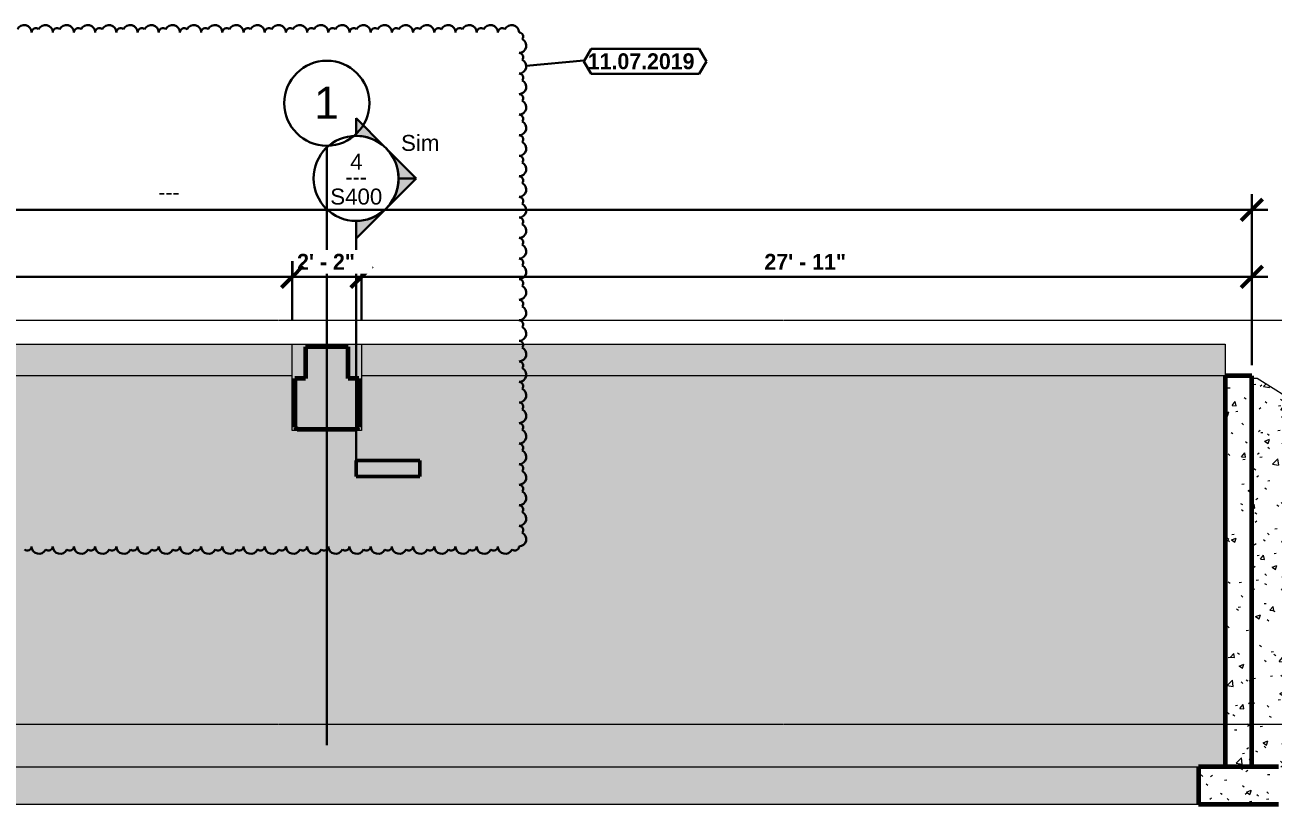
# Model space of a CAD drawing. Header units: inches. Extents: x -3929 to 6224, y -260 to 143.
# Drawn here: x 2768.3 to 3237.9, y -182 to 111 of the extents above; entities that cross this region are included whole.
import ezdxf

# ---------------------------------------------------------------- set-up
doc = ezdxf.new("R2010")
doc.units = ezdxf.units.IN
doc.header["$MEASUREMENT"] = 0
doc.linetypes.add('Grid Line 1_2_', pattern=[0.8749999999999999, 0.4999999999999999, -0.125, 0.125, -0.125])
for name, color, linetype, lineweight in [('A-ANNO-DIMS', 211, 'Continuous', 9), ('A-ANNO-DIMS-64', 211, 'Continuous', 9), ('A-ANNO-SYMB', 150, 'Continuous', 9), ('A-FLOR-LEVL', 51, 'Continuous', 9), ('A-WALL', 113, 'Continuous', 18), ('A-WALL-PATT', 111, 'Continuous', 60), ('G-ANNO-REVC', 71, 'Continuous', 30), ('G-ANNO-REVC-IDEN', 71, 'Continuous', 30), ('G-ANNO-SYMB', 111, 'Continuous', 30), ('S-BEAM', 12, 'Continuous', 9), ('S-FNDN', 32, 'Continuous', 18), ('S-GRID', 1, 'Continuous', 9), ('S-GRID-IDEN', 1, 'Continuous', 30)]:
    doc.layers.add(name, color=color, linetype=linetype, lineweight=lineweight)
doc.styles.add('Arial', font='arial.ttf', dxfattribs={"height": 11.99999999999999})
doc.styles.add('Arial_2', font='arial.ttf', dxfattribs={"height": 5.999999999999996})
doc.styles.add('Century Gothic_1', font='', dxfattribs={"height": 5.999999999999996})
doc.styles.add('Century Gothic_B', font='', dxfattribs={"height": 5.999999999999998})
doc.styles.get('Century Gothic_1').set_extended_font_data('Century Gothic')
doc.styles.get('Century Gothic_B').set_extended_font_data('Century Gothic', bold=True)
doc.dimstyles.new('OD__1_16__Tol__', dxfattribs={"dimscale": 12, "dimtxt": 6.265009618305154, "dimasz": 0.6666666666666666, "dimexe": 0.5, "dimexo": 0.3333333333333334, "dimgap": 0.08333333333333334, "dimtad": 1, "dimdec": 4, "dimrnd": 0.0625, "dimzin": 3, "dimdsep": 46, "dimlunit": 4, "dimtxsty": 'Century Gothic_B', "dimblk1": 'OBLIQUE', "dimblk2": 'OBLIQUE', "dimsah": 1, "dimcen": 0.09, "dimdle": 0.5, "dimazin": 0, "dimtfac": 1, "dimtdec": 4, "dimtix": 1, "dimtmove": 0, "dimatfit": 3, "dimfxl": 1, "dimtvp": 1, "dimtfill": 1, "dimfrac": 2, "dimtolj": 1, "dimtzin": 0, "dimlwd": 30, "dimlwe": 30, "dimarcsym": 2})
doc.dimstyles.new('OD__1_4__Tol__', dxfattribs={"dimscale": 12, "dimtxt": 6.265009618305154, "dimasz": 0.6666666666666666, "dimexe": 0.5, "dimexo": 0.3333333333333334, "dimgap": 0.08333333333333334, "dimtad": 1, "dimrnd": 0.25, "dimzin": 1, "dimdsep": 46, "dimlunit": 4, "dimtxsty": 'Century Gothic_B', "dimblk1": 'OBLIQUE', "dimblk2": 'OBLIQUE', "dimsah": 1, "dimcen": 0.09, "dimdle": 0.5, "dimazin": 0, "dimtfac": 1, "dimtdec": 4, "dimtix": 1, "dimtmove": 0, "dimatfit": 3, "dimfxl": 1, "dimtvp": 1, "dimtfill": 1, "dimfrac": 2, "dimtolj": 1, "dimtzin": 0, "dimlwd": 30, "dimlwe": 30, "dimarcsym": 2})
pattern_1 = [(49.99999999999999, (2855.185510671623, 0), (18.36205565625954, -1.606828266003221), [1.92, -21.12]), (355, (2855.185510671623, 0), (-3.552257407068085, 19.25587404700005), [1.536, -16.896]), (100.451, (2856.715510671623, -0.134), (14.81021081275215, 17.64928643548625), [1.632, -17.949]), (46.184, (2855.185510671623, 5.12), (27.32124979727189, -4.237614601998498), [2.88, -31.68]), (96.63599999999998, (2857.462510671623, 4.766999999999999), (23.92753507398106, 24.93716686561259), [2.448, -26.924]), (351.184, (2855.185510671623, 5.12), (23.92764500664029, 24.93742635951436), [2.304, -25.344]), (21, (2857.745510671623, 3.84), (15.28080993911291, -10.30746489708833), [1.92, -21.12]), (326, (2857.745510671623, 3.84), (6.228558651183754, 18.56373548423819), [1.536, -16.896]), (71.45100000000001, (2859.019510671622, 2.981), (21.50984609812892, 8.25628105352573), [1.632, -17.949]), (37.50000000000001, (2855.185510671623, 0), (0.3110952930375506, 8.522536519056395), [0.845, -15.846, 0.845, -16.307, -16.96]), (37.50000000000001, (2855.185510671623, 0), (0.3110952930375506, 8.522536519056395), [-33.843, 0.845, -16.115]), (7.499999999999999, (2855.185510671623, 0), (6.734636479330103, 10.09743138086495), [0.845, -8.934, 0.845, -15.462, -6.464]), (7.499999999999999, (2855.185510671623, 0), (6.734636479330103, 10.09743138086495), [-26.086, 0.845, -5.619]), (327.5, (2849.477510671623, 0), (13.66610726746714, -0.5771864118998611), [0.845, -5.555, 0.845, -19.123, -26.496]), (327.5, (2849.477510671623, 0), (13.66610726746714, -0.5771864118998611), [-26.368, 0.845, -25.651]), (317.5, (2846.917510671623, 0), (14.92985290265586, 2.562858619795181), [0.845, -7.475, 0.845, -12.416, -18.816]), (317.5, (2846.917510671623, 0), (14.92985290265586, 2.562858619795181), [-21.581, 0.845, -17.971])]

# ---------------------------------------------------------------- blocks, each defined once
blk = doc.blocks.new('Grid - Grid Head - Circle-1738874-ELEVATION - WEST FOUNDATION WALL')
at = {"layer": 'S-GRID-IDEN'}
for radius, start, end in [(15.99999999999955, 0, 179.9999999999999), (15.99999999999997, 179.9999999999999, 359.9999999999994)]:
    blk.add_arc((3481.323736679713, 81.5656366241862), radius, start, end, dxfattribs=at)
blk = doc.blocks.new('DIMBLOCK44-ELEVATION - WEST FOUNDATION WALL')
at = {"layer": 'A-ANNO-DIMS-64', "lineweight": 30}
for p, q in [((1343.862247351304, -5.000000000008439), (1343.862247351304, 47.4239574427958)), ((3229.862247351319, -17.00000000000102), (3229.862247351319, 47.4239574427958)), ((3235.862247351319, 41.4239574427958), (1337.862247351304, 41.4239574427958)), ((1343.862247351304, 41.4239574427958), (1343.862247351304, -5.000000000008439)), ((3229.862247351319, 41.4239574427958), (3229.862247351319, -17.00000000000102))]:
    blk.add_line(p, q, dxfattribs=at)
at = {"layer": 'A-ANNO-DIMS-64', "lineweight": 50}
for p, q in [((1343.862247351304, 41.4239574427958), (1347.862247351304, 45.4239574427958)), ((3229.862247351319, 41.4239574427958), (3233.862247351319, 45.4239574427958)), ((1343.862247351304, 41.4239574427958), (1339.862247351304, 37.4239574427958)), ((3229.862247351319, 41.4239574427958), (3225.862247351319, 37.4239574427958))]:
    blk.add_line(p, q, dxfattribs=at)
at = {"layer": 'A-ANNO-DIMS-64', "color": 0, "lineweight": 30, "insert": (2271.000834111317, 50.11451559376704), "char_height": 5.999999999999998, "width": 38.0673917759875, "attachment_point": 1, "line_spacing_factor": 0.984501511447953, "style": 'Century Gothic_B', "bg_fill": 3, "box_fill_scale": 1.25, "bg_fill_color": 256, "bg_fill_true_color": 13158600, "bg_fill_transparency": 0}
blk.add_mtext('157\' - 2"', dxfattribs=at)
blk = doc.blocks.new('_Oblique')
at = {"color": 0, "linetype": 'ByBlock', "lineweight": -2}
blk.add_line((-0.5, -0.5), (0.5, 0.5), dxfattribs=at)
blk = doc.blocks.new('DIMBLOCK53-ELEVATION - WEST FOUNDATION WALL')
at = {"layer": 'A-ANNO-DIMS-64', "lineweight": 30}
for p, q in [((1343.862247351304, -5.000000000008441), (1343.862247351304, 22.22710704909519)), ((3229.862247351319, -17.00000000000102), (3229.862247351319, 22.2271070490922)), ((3235.862247351319, 16.22710704909219), (1337.862247351304, 16.2271070490952)), ((1343.862247351304, 16.22710704909519), (1343.862247351304, -5.000000000008441)), ((3229.862247351319, 16.2271070490922), (3229.862247351319, -17.00000000000102))]:
    blk.add_line(p, q, dxfattribs=at)
at = {"layer": 'A-ANNO-DIMS-64', "lineweight": 50}
for p, q in [((1343.862247351304, 16.22710704909519), (1347.862247351304, 20.22710704909518)), ((3229.862247351319, 16.2271070490922), (3233.862247351319, 20.22710704909219)), ((1343.862247351304, 16.22710704909519), (1339.862247351304, 12.2271070490952)), ((3229.862247351319, 16.2271070490922), (3225.862247351319, 12.22710704909221))]:
    blk.add_line(p, q, dxfattribs=at)
at = {"layer": 'A-ANNO-DIMS-64', "color": 0, "lineweight": 30, "insert": (2271.000834111317, 24.91766520006495), "char_height": 5.999999999999998, "width": 38.0673917759875, "attachment_point": 1, "line_spacing_factor": 0.984501511447953, "style": 'Century Gothic_B', "bg_fill": 3, "box_fill_scale": 1.25, "bg_fill_color": 256, "bg_fill_true_color": 13158600, "bg_fill_transparency": 0}
blk.add_mtext('157\' - 2"', dxfattribs=at)
blk = doc.blocks.new('Detail View - 3_32_ x 3_8_-1738294-ELEVATION - WEST FOUNDATION WALL')
at = {"layer": 'G-ANNO-SYMB', "lineweight": 9}
blk.add_hatch(color=256, dxfattribs=at).paths.add_polyline_path([(3516.323736679713, -52.77424847407655), (3492.323736679713, -52.77424847407633), (3492.323736679713, -58.77424847407633), (3516.323736679713, -58.77424847407655)], flags=0)
at = {"layer": 'G-ANNO-SYMB', "lineweight": 50}
for p, q in [((3492.323736679713, -58.77424847407633), (3492.323736679713, -52.77424847407633)), ((3492.323736679713, -52.77424847407633), (3516.323736679713, -52.77424847407655)), ((3516.323736679713, -52.77424847407655), (3516.323736679713, -58.77424847407655)), ((3516.323736679713, -58.77424847407655), (3492.323736679713, -58.77424847407633))]:
    blk.add_line(p, q, dxfattribs=at)
blk = doc.blocks.new('Detail View - Section Head - Filled-1738293-ELEVATION - WEST FOUNDATION WALL')
at = {"layer": 'G-ANNO-SYMB', "lineweight": 9}
h = blk.add_hatch(color=256, dxfattribs=at)
edge = h.paths.add_edge_path(flags=0)
edge.add_arc((3492.323736679713, 53.2799734506496), 16.02082372730907, 47.92160497537549, 90.00000000000006)
edge.add_line((3492.323736679713, 69.30079717795867), (3492.323736679713, 75.90739044861904))
edge.add_line((3492.323736679713, 75.90739044861904), (3503.060040250804, 65.17108687752764))
h = blk.add_hatch(color=256, dxfattribs=at)
edge = h.paths.add_edge_path(flags=0)
edge.add_line((3503.637445178697, 64.59368194963415), (3514.951153677682, 53.27997345064932))
edge.add_line((3514.951153677682, 53.27997345064932), (3508.323736679712, 53.27997345064936))
edge.add_arc((3492.323736679713, 53.27997345064939), 15.99999999999948, 359.9999999999996, 404.9999999999998)
h = blk.add_hatch(color=256, dxfattribs=at)
edge = h.paths.add_edge_path(flags=0)
edge.add_arc((3492.323736679713, 53.27997345064956), 15.99999999999954, 314.9999999999994, 359.9999999999995)
edge.add_line((3508.323736679712, 53.27997345064939), (3514.951153677682, 53.27997345064934))
edge.add_line((3514.951153677682, 53.27997345064934), (3503.637445178697, 41.96626495166467))
h = blk.add_hatch(color=256, dxfattribs=at)
edge = h.paths.add_edge_path(flags=0)
edge.add_line((3503.060040250804, 41.38886002377119), (3492.323736679713, 30.65255645267993))
edge.add_line((3492.323736679713, 30.65255645267993), (3492.323736679713, 37.25914972334029))
edge.add_arc((3492.323736679713, 53.27997345064947), 16.0208237273096, 269.9999999999996, 312.0783950246222)
at = {"layer": 'G-ANNO-SYMB'}
for p, q in [((3503.060040250804, 65.17108687752764), (3492.323736679713, 75.90739044861904)), ((3492.323736679713, 75.90739044861904), (3492.323736679713, 69.30079717795867)), ((3514.951153677682, 53.27997345064932), (3503.637445178697, 64.59368194963415)), ((3503.637445178697, 41.96626495166467), (3514.951153677682, 53.27997345064934)), ((3508.323736679712, 53.27997345064936), (3514.951153677682, 53.27997345064932)), ((3514.951153677682, 53.27997345064934), (3508.323736679712, 53.27997345064939)), ((3492.323736679713, 30.65255645267993), (3503.060040250804, 41.38886002377119)), ((3492.323736679713, 37.25914972334029), (3492.323736679713, 30.65255645267993))]:
    blk.add_line(p, q, dxfattribs=at)
for centre, radius, start, end in [((3492.323736679713, 53.30079717795867), 15.99999999999991, 89.99999999999967, 269.9999999999993), ((3492.323736679713, 53.30079717795867), 15.99999999999954, 269.9999999999994, 89.99999999999977), ((3492.323736679713, 53.2799734506496), 16.02082372730907, 47.92160497537549, 90.00000000000006), ((3492.323736679713, 53.27997345064939), 15.99999999999948, 359.9999999999996, 44.99999999999987), ((3492.323736679713, 53.27997345064956), 15.99999999999954, 314.9999999999994, 359.9999999999995), ((3492.323736679713, 53.27997345064947), 16.0208237273096, 269.9999999999996, 312.0783950246222)]:
    blk.add_arc(centre, radius, start, end, dxfattribs=at)
blk = doc.blocks.new('Detail View - Callout Head-1738297-ELEVATION - WEST FOUNDATION WALL')
at = {"layer": 'A-ANNO-SYMB', "lineweight": 30}
for radius, start, end in [(16.00000000000045, 0, 179.9999999999999), (15.99999999999996, 179.9999999999999, 359.9999999999994)]:
    blk.add_arc((2599.403514406677, 41.56030437465918), radius, start, end, dxfattribs=at)
at = {"layer": 'A-ANNO-SYMB', "insert": (3256.669659837498, 45.30589006540642), "char_height": 5.999999999999996, "width": 10.30199999999999, "attachment_point": 1, "style": 'Century Gothic_1'}
blk.add_mtext('---', dxfattribs=at)
blk = doc.blocks.new('DIMBLOCK54-ELEVATION - WEST FOUNDATION WALL')
at = {"layer": 'A-ANNO-DIMS-64', "lineweight": 30}
for p, q in [((2894.862247351342, -6.128431095930863e-14), (2894.862247351342, 22.22710704909731)), ((3229.862247351319, -17.00000000000102), (3229.862247351319, 22.22710704909784)), ((3235.862247351319, 16.22710704909785), (2894.862247351342, 16.22710704909731)), ((2894.862247351342, 16.22710704909731), (2894.862247351342, -6.128431095930863e-14)), ((3229.862247351319, 16.22710704909784), (3229.862247351319, -17.00000000000102))]:
    blk.add_line(p, q, dxfattribs=at)
at = {"layer": 'A-ANNO-DIMS-64', "lineweight": 50}
for p, q in [((2894.862247351342, 16.22710704909731), (2898.862247351342, 20.22710704909731)), ((3229.862247351319, 16.22710704909784), (3233.862247351319, 20.22710704909784)), ((2894.862247351342, 16.22710704909731), (2890.862247351342, 12.22710704909731)), ((3229.862247351319, 16.22710704909784), (3225.862247351319, 12.22710704909784))]:
    blk.add_line(p, q, dxfattribs=at)
at = {"layer": 'A-ANNO-DIMS-64', "color": 0, "lineweight": 30, "insert": (3046.500834111336, 24.91766520006878), "char_height": 5.999999999999998, "width": 38.0673917759875, "attachment_point": 1, "line_spacing_factor": 0.984501511447953, "style": 'Century Gothic_B', "bg_fill": 3, "box_fill_scale": 1.25, "bg_fill_color": 256, "bg_fill_true_color": 13158600, "bg_fill_transparency": 0}
blk.add_mtext('27\' - 11"', dxfattribs=at)
blk = doc.blocks.new('DIMBLOCK55-ELEVATION - WEST FOUNDATION WALL')
at = {"layer": 'A-ANNO-DIMS-64', "lineweight": 30}
for p, q in [((2868.862247351342, -6.128431095930863e-14), (2868.862247351342, 22.22710704909727)), ((2894.862247351342, -6.128431095930863e-14), (2894.862247351342, 22.22710704909731)), ((2894.862247351342, 16.22710704909731), (2868.862247351342, 16.22710704909727)), ((2868.862247351342, 16.22710704909727), (2868.862247351342, -6.128431095930863e-14)), ((2894.862247351342, 16.22710704909731), (2894.862247351342, -6.128431095930863e-14))]:
    blk.add_line(p, q, dxfattribs=at)
at = {"layer": 'A-ANNO-DIMS-64', "lineweight": 50}
for p, q in [((2868.862247351342, 16.22710704909727), (2872.862247351342, 20.22710704909727)), ((2894.862247351342, 16.22710704909731), (2898.862247351342, 20.22710704909731)), ((2868.862247351342, 16.22710704909727), (2864.862247351343, 12.22710704909727)), ((2894.862247351342, 16.22710704909731), (2890.862247351342, 12.22710704909731))]:
    blk.add_line(p, q, dxfattribs=at)
at = {"layer": 'A-ANNO-DIMS-64', "color": 0, "lineweight": 30, "insert": (2870.674730175797, 24.9176652000685), "char_height": 5.999999999999998, "width": 26.85004122130779, "attachment_point": 1, "line_spacing_factor": 0.984501511447953, "style": 'Century Gothic_B', "bg_fill": 3, "box_fill_scale": 1.25, "bg_fill_color": 256, "bg_fill_true_color": 13158600, "bg_fill_transparency": 0}
blk.add_mtext('2\' - 2"', dxfattribs=at)
blk = doc.blocks.new('DIMBLOCK56-ELEVATION - WEST FOUNDATION WALL')
at = {"layer": 'A-ANNO-DIMS-64', "lineweight": 30}
for p, q in [((2567.862247351342, -6.128431095930863e-14), (2567.862247351342, 22.22710704909679)), ((2868.862247351342, -6.128431095930863e-14), (2868.862247351342, 22.22710704909727)), ((2868.862247351342, 16.22710704909727), (2567.862247351342, 16.22710704909679)), ((2567.862247351342, 16.22710704909679), (2567.862247351342, -6.128431095930863e-14)), ((2868.862247351342, 16.22710704909727), (2868.862247351342, -6.128431095930863e-14))]:
    blk.add_line(p, q, dxfattribs=at)
at = {"layer": 'A-ANNO-DIMS-64', "lineweight": 50}
for p, q in [((2567.862247351342, 16.22710704909679), (2571.862247351342, 20.22710704909679)), ((2868.862247351342, 16.22710704909727), (2872.862247351342, 20.22710704909727)), ((2567.862247351342, 16.22710704909679), (2563.862247351342, 12.22710704909679)), ((2868.862247351342, 16.22710704909727), (2864.862247351343, 12.22710704909727))]:
    blk.add_line(p, q, dxfattribs=at)
at = {"layer": 'A-ANNO-DIMS-64', "color": 0, "lineweight": 30, "insert": (2704.837782143572, 24.91766520006824), "char_height": 5.999999999999998, "width": 32.45871649864765, "attachment_point": 1, "line_spacing_factor": 0.984501511447953, "style": 'Century Gothic_B', "bg_fill": 3, "box_fill_scale": 1.25, "bg_fill_color": 256, "bg_fill_true_color": 13158600, "bg_fill_transparency": 0}
blk.add_mtext('25\' - 1"', dxfattribs=at)
blk = doc.blocks.new('Family - ___-1982267-ELEVATION - WEST FOUNDATION WALL')
at = {"layer": 'G-ANNO-REVC'}
for centre, radius, start, end in [((3367.443437219998, 108.2038446943342), 2.791104483114395, 0, 154.7912347032383), ((3371.829458550606, 108.2038446943342), 1.594916847494159, 48.18968510422017, 180), ((3375.418021457468, 108.2038446943342), 2.791104483114395, 0, 154.7912347032383), ((3379.804042788076, 108.2038446943342), 1.59491684749382, 48.18968510421397, 180), ((3383.392605694937, 108.2038446943342), 2.791104483114395, 0, 154.7912347032422), ((3387.778627025546, 108.2038446943342), 1.594916847494159, 48.18968510422002, 180), ((3391.367189932407, 108.2038446943342), 2.791104483114395, 0, 154.7912347032461), ((3395.753211263015, 108.2038446943342), 1.594916847494159, 48.18968510422017, 180), ((3399.341774169876, 108.2038446943342), 2.791104483114395, 0, 154.7912347032383), ((3403.727795500484, 108.2038446943342), 1.594916847494159, 48.18968510422017, 180), ((3407.316358407345, 108.2038446943342), 2.791104483114395, 0, 154.7912347032383), ((3411.702379737954, 108.2038446943342), 1.59491684749382, 48.18968510421397, 180), ((3415.290942644815, 108.2038446943342), 2.791104483114395, 0, 154.7912347032422), ((3419.676963975424, 108.2038446943342), 1.594916847494159, 48.18968510422002, 180), ((3423.265526882285, 108.2038446943342), 2.791104483114395, 0, 154.7912347032461), ((3427.651548212893, 108.2038446943342), 1.594916847494159, 48.18968510422017, 180), ((3431.240111119754, 108.2038446943342), 2.791104483114395, 0, 154.7912347032383), ((3435.626132450362, 108.2038446943342), 1.594916847494159, 48.18968510422017, 180), ((3439.214695357223, 108.2038446943342), 2.791104483114395, 0, 154.7912347032383), ((3443.600716687832, 108.2038446943342), 1.59491684749382, 48.18968510421397, 180), ((3447.189279594693, 108.2038446943342), 2.791104483114395, 0, 154.7912347032422), ((3451.575300925302, 108.2038446943342), 1.594916847494159, 48.18968510422002, 180), ((3455.163863832163, 108.2038446943342), 2.791104483114395, 0, 154.7912347032461), ((3459.549885162771, 108.2038446943342), 1.594916847494159, 48.18968510422017, 180), ((3463.138448069632, 108.2038446943342), 2.791104483114395, 0, 154.7912347032383), ((3467.52446940024, 108.2038446943342), 1.594916847494159, 48.18968510422017, 180), ((3471.113032307101, 108.2038446943342), 2.791104483114395, 0, 154.7912347032383), ((3475.499053637709, 108.2038446943342), 1.59491684749382, 48.18968510421397, 180), ((3479.087616544571, 108.2038446943342), 2.791104483114395, 0, 154.7912347032422), ((3483.47363787518, 108.2038446943342), 1.594916847494159, 48.18968510422002, 180), ((3487.062200782041, 108.2038446943342), 2.791104483114395, 0, 154.7912347032461), ((3491.448222112649, 108.2038446943342), 1.594916847494159, 48.18968510422017, 180), ((3495.03678501951, 108.2038446943342), 2.791104483114395, 0, 154.7912347032383), ((3499.422806350118, 108.2038446943342), 1.594916847494159, 48.18968510422017, 180), ((3503.011369256979, 108.2038446943342), 2.791104483114395, 0, 154.7912347032383), ((3507.397390587587, 108.2038446943342), 1.59491684749382, 48.18968510421397, 180), ((3510.985953494448, 108.2038446943342), 2.791104483114395, 0, 154.7912347032422), ((3515.371974825057, 108.2038446943342), 1.594916847494159, 48.18968510422002, 180), ((3518.960537731919, 108.2038446943342), 2.791104483114395, 0, 154.7912347032461), ((3523.346559062526, 108.2038446943342), 1.594916847494159, 48.18968510422017, 180), ((3526.935121969388, 108.2038446943342), 2.791104483114395, 0, 154.7912347032383), ((3531.321143299996, 108.2038446943342), 1.594916847494159, 48.18968510422017, 180), ((3534.909706206857, 108.2038446943342), 2.791104483114395, 0, 154.7912347032383), ((3539.295727537465, 108.2038446943342), 1.59491684749382, 48.18968510421397, 180), ((3542.884290444326, 108.2038446943342), 2.791104483114395, 0, 154.7912347032422), ((3547.270311774934, 108.2038446943342), 1.594916847493517, 48.18968510422074, 180), ((3550.858874681794, 108.2038446943342), 2.791104483113941, 0, 154.7912347032338), ((3553.649979164908, 106.6573338467725), 1.546510847561748, 318.1896851042187, 90), ((3553.649979164908, 103.1776844397587), 2.706393983233284, 269.9999999999996, 64.7912347032448), ((3553.649979164908, 98.92477960896399), 1.546510847561748, 318.1896851042187, 90), ((3553.649979164908, 95.44513020195014), 2.706393983233284, 269.9999999999996, 64.79123470324492), ((3553.649979164908, 91.19222537115544), 1.546510847561748, 318.1896851042193, 90), ((3553.649979164908, 87.7125759641416), 2.706393983233284, 269.9999999999996, 64.79123470324492), ((3553.649979164908, 83.45967113334692), 1.546510847561748, 318.1896851042191, 90), ((3553.649979164908, 79.98002172633308), 2.706393983233284, 269.9999999999996, 64.79123470324492), ((3553.649979164908, 75.72711689553839), 1.546510847561748, 318.1896851042191, 90), ((3553.649979164908, 72.24746748852455), 2.706393983233284, 269.9999999999996, 64.79123470324492), ((3553.649979164908, 67.99456265772986), 1.546510847561748, 318.1896851042189, 90), ((3553.649979164908, 64.514913250716), 2.706393983233284, 269.9999999999996, 64.79123470324492), ((3553.649979164908, 60.26200841992132), 1.546510847561748, 318.1896851042191, 90), ((3553.649979164908, 56.78235901290747), 2.706393983233284, 269.9999999999996, 64.79123470324492), ((3553.649979164908, 52.52945418211278), 1.546510847561748, 318.1896851042191, 90), ((3553.649979164908, 49.04980477509894), 2.706393983233284, 269.9999999999996, 64.79123470324492), ((3553.649979164908, 44.79689994430425), 1.546510847561748, 318.1896851042191, 90), ((3553.649979164908, 41.31725053729041), 2.706393983232985, 269.9999999999995, 64.79123470324488), ((3553.649979164908, 37.06434570649572), 1.546510847561748, 318.1896851042191, 90), ((3553.649979164908, 33.58469629948188), 2.706393983233284, 269.9999999999996, 64.79123470324495), ((3553.649979164908, 29.3317914686872), 1.546510847561748, 318.1896851042191, 90), ((3553.649979164908, 25.85214206167336), 2.706393983232985, 269.9999999999995, 64.79123470324485), ((3553.649979164908, 21.59923723087867), 1.546510847561748, 318.1896851042191, 90), ((3553.649979164908, 18.11958782386483), 2.706393983232983, 269.9999999999996, 64.79123470324491), ((3553.649979164908, 13.86668299307014), 1.546510847561748, 318.1896851042191, 90), ((3553.649979164908, 10.3870335860563), 2.706393983232984, 269.9999999999996, 64.7912347032449), ((3553.649979164908, 6.134128755261613), 1.546510847561748, 318.1896851042191, 90), ((3553.649979164908, 2.654479348247775), 2.706393983232984, 269.9999999999996, 64.7912347032449), ((3553.649979164908, -1.598425482546915), 1.546510847561748, 318.1896851042191, 90), ((3553.649979164908, -5.078074889560752), 2.706393983232985, 269.9999999999996, 64.79123470324488), ((3553.649979164908, -9.330979720355442), 1.546510847561748, 318.1896851042191, 90), ((3553.649979164908, -12.81062912736928), 2.706393983232985, 269.9999999999996, 64.79123470324488), ((3553.649979164908, -17.06353395816397), 1.546510847561748, 318.1896851042191, 90), ((3553.649979164908, -20.54318336517781), 2.706393983232985, 269.9999999999995, 64.79123470324485), ((3553.649979164908, -24.7960881959725), 1.546510847561748, 318.1896851042191, 90), ((3553.649979164908, -28.27573760298634), 2.706393983232985, 269.9999999999996, 64.7912347032449), ((3553.649979164908, -32.52864243378102), 1.546510847561748, 318.1896851042189, 90), ((3553.649979164908, -36.00829184079486), 2.706393983232985, 269.9999999999995, 64.79123470324483), ((3553.649979164908, -40.26119667158955), 1.546510847561748, 318.1896851042191, 90), ((3553.649979164908, -43.74084607860339), 2.706393983232985, 269.9999999999995, 64.79123470324488), ((3553.649979164908, -47.99375090939808), 1.546510847561748, 318.1896851042192, 90), ((3553.649979164908, -51.47340031641192), 2.706393983233284, 269.9999999999996, 64.79123470324498), ((3553.649979164908, -55.72630514720661), 1.546510847561748, 318.1896851042193, 90), ((3553.649979164908, -59.20595455422045), 2.706393983233284, 269.9999999999996, 64.79123470324498), ((3553.649979164908, -63.45885938501514), 1.546510847561748, 318.1896851042193, 90), ((3553.649979164908, -66.93850879202897), 2.706393983233284, 269.9999999999996, 64.79123470324492), ((3553.649979164908, -71.19141362282366), 1.546510847561748, 318.1896851042191, 90), ((3553.649979164908, -74.6710630298375), 2.706393983233284, 269.9999999999996, 64.79123470324492), ((3553.649979164908, -78.92396786063222), 1.546510847561748, 318.1896851042193, 90), ((3553.649979164908, -82.40361726764608), 2.706393983233284, 269.9999999999996, 64.79123470324495), ((3368.639624855618, -85.1100112508791), 1.59491684749382, 228.1896851042138, 0), ((3373.025646186226, -85.1100112508791), 2.791104483114395, 180, 334.7912347032378), ((3376.614209093087, -85.1100112508791), 1.59491684749382, 228.1896851042138, 0), ((3381.000230423695, -85.1100112508791), 2.791104483114395, 180, 334.791234703242), ((3384.588793330556, -85.1100112508791), 1.59491684749382, 228.1896851042136, 0), ((3388.974814661165, -85.1100112508791), 2.791104483114395, 180, 334.7912347032378), ((3392.563377568026, -85.1100112508791), 1.594916847494159, 228.1896851042198, 0), ((3396.949398898634, -85.1100112508791), 2.791104483114395, 180, 334.7912347032459), ((3400.537961805495, -85.1100112508791), 1.594916847494159, 228.1896851042197, 0), ((3404.923983136104, -85.1100112508791), 2.791104483114395, 180, 334.7912347032378), ((3408.512546042965, -85.1100112508791), 1.59491684749382, 228.1896851042138, 0), ((3412.898567373573, -85.1100112508791), 2.791104483114395, 180, 334.791234703242), ((3416.487130280434, -85.1100112508791), 1.59491684749382, 228.1896851042136, 0), ((3420.873151611042, -85.1100112508791), 2.791104483114395, 180, 334.7912347032378), ((3424.461714517904, -85.1100112508791), 1.594916847494159, 228.1896851042198, 0), ((3428.847735848512, -85.1100112508791), 2.791104483114395, 180, 334.7912347032459), ((3432.436298755373, -85.1100112508791), 1.594916847494159, 228.1896851042197, 0), ((3436.822320085982, -85.1100112508791), 2.791104483114395, 180, 334.7912347032378), ((3440.410882992843, -85.1100112508791), 1.59491684749382, 228.1896851042138, 0), ((3444.796904323451, -85.1100112508791), 2.791104483114395, 180, 334.7912347032378), ((3448.385467230312, -85.1100112508791), 1.59491684749382, 228.1896851042138, 0), ((3452.77148856092, -85.1100112508791), 2.791104483114395, 180, 334.791234703242), ((3456.360051467781, -85.1100112508791), 1.59491684749382, 228.1896851042136, 0), ((3460.746072798389, -85.1100112508791), 2.791104483114395, 180, 334.7912347032378), ((3464.334635705251, -85.1100112508791), 1.594916847494159, 228.1896851042198, 0), ((3468.720657035858, -85.1100112508791), 2.791104483114395, 180, 334.7912347032459), ((3472.30921994272, -85.1100112508791), 1.594916847494159, 228.1896851042197, 0), ((3476.695241273329, -85.1100112508791), 2.791104483114395, 180, 334.7912347032378), ((3480.28380418019, -85.1100112508791), 1.59491684749382, 228.1896851042138, 0), ((3484.669825510798, -85.1100112508791), 2.791104483114395, 180, 334.791234703242), ((3488.258388417659, -85.1100112508791), 1.59491684749382, 228.1896851042136, 0), ((3492.644409748267, -85.1100112508791), 2.791104483114395, 180, 334.7912347032378), ((3496.232972655128, -85.1100112508791), 1.594916847494159, 228.1896851042198, 0), ((3500.618993985736, -85.1100112508791), 2.791104483114395, 180, 334.7912347032378), ((3504.207556892597, -85.1100112508791), 1.594916847494159, 228.1896851042198, 0), ((3508.593578223205, -85.1100112508791), 2.791104483114395, 180, 334.7912347032459), ((3512.182141130067, -85.1100112508791), 1.594916847494159, 228.1896851042197, 0), ((3516.568162460675, -85.1100112508791), 2.791104483114395, 180, 334.7912347032378), ((3520.156725367537, -85.1100112508791), 1.59491684749382, 228.1896851042138, 0), ((3524.542746698145, -85.1100112508791), 2.791104483114395, 180, 334.791234703242), ((3528.131309605006, -85.1100112508791), 1.59491684749382, 228.1896851042136, 0), ((3532.517330935614, -85.1100112508791), 2.791104483114395, 180, 334.7912347032378), ((3536.105893842475, -85.1100112508791), 1.594916847494159, 228.1896851042198, 0), ((3540.491915173083, -85.1100112508791), 2.791104483114395, 180, 334.7912347032459), ((3544.080478079944, -85.1100112508791), 1.594916847494159, 228.1896851042197, 0), ((3548.466499410553, -85.1100112508791), 2.791104483114395, 180, 334.7912347032378), ((3552.055062317414, -85.1100112508791), 1.59491684749382, 228.1896851042138, 0)]:
    blk.add_arc(centre, radius, start, end, dxfattribs=at)
blk = doc.blocks.new('Revision Tag - Revision Tag-1737979-ELEVATION - WEST FOUNDATION WALL')
at = {"layer": 'G-ANNO-REVC-IDEN'}
for p, q in [((3580.731184453728, 102.0136242965866), (3578.013487422867, 97.30643495955599)), ((3621.44257855317, 102.0136242965865), (3580.731184453728, 102.0136242965866)), ((3624.160275584031, 97.30643495955599), (3621.44257855317, 102.0136242965865)), ((3578.013487422867, 97.30643495955599), (3580.731184453728, 92.59924562252537)), ((3621.442578553169, 92.59924562252523), (3624.160275584031, 97.30643495955599)), ((3580.731184453728, 92.59924562252537), (3621.442578553169, 92.59924562252525))]:
    blk.add_line(p, q, dxfattribs=at)

msp = doc.modelspace()

# ---------------------------------------------------------------- hatches: boundary and pattern name
at = {"layer": 'A-WALL-PATT', "lineweight": 9}
h = msp.add_hatch(dxfattribs=at)
h.set_pattern_fill('FP_9', color=256, style=0, pattern_type=2)
h.set_pattern_definition(pattern_1)
h.paths.add_polyline_path([(3209.862247351319, -168), (3219.86224735132, -168), (3219.86224735132, -21.00000000000648), (2894.862247351342, -21.00000000000648), (2894.862247351342, -41.49999999999772), (2868.862247351346, -41.49999999999772), (2868.862247351345, -21.00000000000477), (2567.862247351341, -21.00000000000477), (2567.862247351341, -41.49999999999772), (2541.862247351344, -41.49999999999806), (2541.862247351342, -21.00000000000375), (2240.862247351341, -21.00000000000375), (2240.862247351343, -41.49999999999772), (2214.862247351342, -41.49999999999772), (2214.862247351341, -21.00000000000477), (1913.86224735127, -21.00000000000204), (1913.86224735127, -41.49999999999977), (1887.862247351269, -41.49999999999977), (1887.862247351269, -21.00000000000204), (1586.862247351334, -21.00000000000204), (1586.862247351336, -41.49999999999977), (1560.862247351334, -41.49999999999977), (1560.862247351334, -21.00000000000614), (1353.862247351303, -21.00000000000614), (1353.862247351303, -168), (3162.118425265332, -168)], flags=0)
h.paths.add_polyline_path([(2100.666227343392, -71.00000000000226), (2094.862247351337, -71.00000000000226), (2094.862247351336, -35.00000000000227), (2130.862247351338, -35.00000000000227), (2130.862247351337, -71.00000000000226)], flags=0)
h.paths.add_polyline_path([(2154.862247351337, -71.00000000000226), (2154.862247351337, -35.00000000000227), (2190.862247351339, -35.00000000000227), (2190.862247351339, -71.00000000000226)], flags=0)
h.paths.add_polyline_path([(2034.862247351335, -71.00000000000226), (2034.862247351335, -35.00000000000227), (2070.862247351336, -35.00000000000227), (2070.862247351338, -71.00000000000226)], flags=0)
h = msp.add_hatch(dxfattribs=at)
h.set_pattern_fill('FP_9', color=256, style=0, pattern_type=2)
h.set_pattern_definition(pattern_1)
h.paths.add_polyline_path([(3219.86224735132, -168), (3229.862247351319, -168), (3229.862247351319, -21.00000000000648), (3219.86224735132, -21.00000000000648), (3219.86224735132, -41.49999999999772)], flags=0)
h = msp.add_hatch(dxfattribs=at)
h.set_pattern_fill('FP_9', color=256, style=0, pattern_type=2)
h.set_pattern_definition(pattern_1)
h.paths.add_polyline_path([(3294.799950005575, -168), (3309.862247351319, -168), (3309.862247351319, -70.9944496569227), (3231.857926187009, -22.00000000000079), (3229.862247351319, -22.00000000000079), (3229.862247351319, -168), (3239.86224735132, -168)], flags=0)
at = {"layer": 'S-BEAM', "transparency": 33554534}
msp.add_hatch(color=31, dxfattribs=at).paths.add_polyline_path([(2889.862247351342, -41.00000000000022), (2893.074845776538, -41.00000000000022), (2893.862247351342, -40.21259842519793), (2893.862247351342, -22.00000000000011), (2889.862247351342, -22.00000000000011), (2889.862247351342, -9.99999999999977), (2873.862247351341, -9.99999999999977), (2873.862247351343, -22.00000000000011), (2869.862247351342, -22.00000000000011), (2869.862247351342, -40.21259842519657), (2870.649648926145, -41.00000000000022), (2873.862247351343, -41.00000000000022)], flags=0)
at = {"layer": 'S-FNDN'}
h = msp.add_hatch(color=256, dxfattribs=at)
h.paths.add_polyline_path([(2896.755375784848, -21.00000000000648), (3219.86224735132, -21.00000000000648), (3219.86224735132, -9.000000000008525), (2894.862247351342, -9.000000000008525), (2894.862247351342, -21.00000000000648)], flags=0)
h.paths.add_polyline_path([(1558.862247351408, -21.00000000000614), (1560.862247351334, -21.00000000000614), (1560.862247351334, -9.000000000008525), (1353.862247351303, -9.000000000008525), (1353.862247351303, -21.00000000000614)], flags=0)
h.paths.add_polyline_path([(2567.862247351341, -21.00000000000477), (2868.862247351345, -21.00000000000477), (2868.862247351343, -9.000000000008525), (2567.862247351341, -9.000000000008525)], flags=0)
h.paths.add_polyline_path([(2214.862247351341, -21.00000000000477), (2214.862247351341, -9.000000000008525), (1913.86224735127, -9.000000000008525), (1913.86224735127, -21.00000000000204), (2190.862247351339, -21.00000000000477)], flags=0)
h.paths.add_polyline_path([(2366.029276823877, -21.00000000000375), (2541.862247351342, -21.00000000000375), (2541.862247351342, -9.000000000008525), (2240.862247351341, -9.000000000008525), (2240.862247351341, -21.00000000000375)], flags=0)
h.paths.add_polyline_path([(1887.862247351269, -21.00000000000204), (1887.862247351269, -9.000000000008525), (1586.862247351334, -9.000000000008525), (1586.862247351334, -21.00000000000204), (1835.303177862907, -21.00000000000204)], flags=0)
h = msp.add_hatch(color=256, dxfattribs=at)
h.paths.add_polyline_path([(1581.862247351334, -41.49999999999977), (1586.862247351334, -41.49999999999977), (1586.862247351334, -9.000000000008525), (1560.862247351334, -9.000000000008525), (1560.862247351334, -41.49999999999977), (1563.149648926138, -41.49999999999977)], flags=0)
h.paths.add_polyline_path([(1888.86224735127, -41.49999999999977), (1913.86224735127, -41.49999999999977), (1913.86224735127, -9.000000000008525), (1887.862247351269, -9.000000000008525), (1887.862247351269, -41.49999999999977)], flags=0)
h.paths.add_polyline_path([(2541.862247351342, -41.49999999999772), (2567.862247351341, -41.49999999999772), (2567.862247351341, -9.000000000008525), (2541.862247351342, -9.000000000008525), (2541.862247351342, -40.21259842519691)], flags=0)
h.paths.add_polyline_path([(2892.57484577654, -41.49999999999772), (2894.862247351342, -41.49999999999772), (2894.862247351342, -9.000000000008525), (2868.862247351343, -9.000000000008525), (2868.862247351345, -41.49999999999772), (2889.862247351342, -41.49999999999772)], flags=0)
h.paths.add_polyline_path([(2239.074845776538, -41.49999999999772), (2240.862247351341, -41.49999999999772), (2240.862247351341, -9.000000000008525), (2214.862247351341, -9.000000000008525), (2214.862247351341, -41.49999999999772), (2238.574845776541, -41.49999999999772)], flags=0)
h.paths.add_polyline_path([(1585.074845776531, -41.00000000000022), (1562.649648926137, -41.00000000000022), (1561.862247351334, -40.21259842519725), (1561.862247351334, -18), (1565.862247351333, -18), (1565.862247351333, -9.99999999999977), (1581.862247351334, -9.99999999999977), (1581.862247351334, -22.00000000000011), (1585.862247351334, -22.00000000000011), (1585.862247351334, -40.21259842519657)], flags=0)
h.paths.add_polyline_path([(2216.649648926145, -41.00000000000022), (2215.862247351341, -40.21259842519691), (2215.862247351341, -22.00000000000011), (2219.862247351341, -22.00000000000011), (2219.862247351341, -9.99999999999977), (2235.862247351342, -9.99999999999977), (2235.862247351342, -22.00000000000011), (2239.862247351342, -22.00000000000011), (2239.845624429207, -40.22922134733175), (2239.074845776538, -41.00000000000022), (2219.862247351341, -41.00000000000022)], flags=0)
h.paths.add_polyline_path([(1908.86224735127, -41.00000000000022), (1889.649648926073, -41.00000000000022), (1888.86224735127, -40.21259842519691), (1888.86224735127, -22.00000000000011), (1892.86224735127, -22.00000000000011), (1892.86224735127, -9.99999999999977), (1908.86224735127, -9.99999999999977), (1908.86224735127, -22.00000000000011), (1912.86224735127, -22.00000000000011), (1912.845624429135, -40.22922134733209), (1912.074845776466, -41.00000000000022), (1911.811399893643, -41.00000000000022)], flags=0)
h.paths.add_polyline_path([(2543.649648926144, -41.00000000000022), (2542.862247351342, -40.21259842519691), (2542.862247351342, -22.00000000000011), (2546.862247351342, -22.00000000000011), (2546.862247351342, -9.99999999999977), (2562.862247351342, -9.99999999999977), (2562.862247351342, -22.00000000000011), (2566.862247351341, -22.00000000000011), (2566.862247351341, -40.21259842519793), (2566.074845776538, -41.00000000000022), (2546.862247351342, -41.00000000000022)], flags=0)
h.paths.add_polyline_path([(2870.649648926145, -41.00000000000022), (2869.862247351342, -40.21259842519657), (2869.862247351342, -22.00000000000011), (2873.862247351343, -22.00000000000011), (2873.862247351341, -9.99999999999977), (2889.862247351342, -9.99999999999977), (2889.862247351342, -22.00000000000011), (2893.862247351342, -22.00000000000011), (2893.845624429209, -40.22922134733107), (2893.074845776538, -41.00000000000022), (2873.862247351343, -41.00000000000022)], flags=0)
at = {"layer": 'S-FNDN', "lineweight": 9}
h = msp.add_hatch(dxfattribs=at)
h.set_pattern_fill('FP_9', color=256, style=0, pattern_type=2)
h.set_pattern_definition(pattern_1)
h.paths.add_polyline_path([(2130.862247351338, -181.9999999999999), (3209.862247351319, -181.9999999999999), (3209.862247351319, -168), (1368.862247351302, -168), (1368.862247351302, -181.9999999999999), (2100.666227343392, -181.9999999999999)], flags=0)
h = msp.add_hatch(dxfattribs=at)
h.set_pattern_fill('FP_9', color=256, style=0, pattern_type=2)
h.set_pattern_definition(pattern_1)
h.paths.add_polyline_path([(3239.86224735132, -181.9999999999999), (3239.86224735132, -168), (3209.862247351319, -168), (3209.862247351319, -181.9999999999999), (3229.862247351319, -181.9999999999999)], flags=0)

# ---------------------------------------------------------------- linework, layer by layer
at = {"layer": 'A-FLOR-LEVL', "linetype": 'Grid Line 1_2_'}
for p, q in [((1293.240829451019, 0), (3491.933794959155, 0)), ((1293.240829451019, -152), (3491.933794959155, -152))]:
    msp.add_line(p, q, dxfattribs=at)
at = {"layer": 'A-WALL'}
for p, q in [((3231.857926187008, -22.00000000000094), (3229.862247351319, -22.00000000000094)), ((3309.862247351318, -70.99444965692274), (3231.857926187008, -22.00000000000092))]:
    msp.add_line(p, q, dxfattribs=at)
at = {"layer": 'G-ANNO-REVC-IDEN'}
msp.add_line((2956.884012231831, 95.6874675884818), (2978.551998094489, 97.63549928523766), dxfattribs=at)
at = {"layer": 'S-BEAM', "lineweight": 60}
for p, q in [((2889.862247351342, -10.00000000000007), (2873.862247351342, -10.00000000000007)), ((2873.862247351342, -10.00000000000007), (2873.862247351343, -22.00000000000007)), ((2889.862247351342, -22.00000000000004), (2889.862247351342, -10.00000000000007)), ((2873.862247351343, -22.00000000000007), (2869.862247351341, -22.00000000000007)), ((2869.862247351341, -22.00000000000007), (2869.862247351342, -40.21259842519697)), ((2893.862247351342, -22.00000000000004), (2889.862247351342, -22.00000000000004)), ((2893.862247351342, -40.21259842519724), (2893.862247351342, -22.00000000000004)), ((2869.862247351342, -40.21259842519697), (2870.649648926145, -41.0000000000003)), ((2870.649648926145, -41.0000000000003), (2893.074845776538, -41.00000000000015)), ((2893.074845776538, -41.00000000000015), (2893.862247351342, -40.21259842519724))]:
    msp.add_line(p, q, dxfattribs=at)
at = {"layer": 'S-BEAM', "color": 133}
for p, q in [((2873.862247351343, -22.00000000000007), (2873.862247351343, -10.00000000000007)), ((2873.862247351343, -10.00000000000007), (2889.862247351342, -10.00000000000007)), ((2889.862247351342, -10.00000000000007), (2889.862247351342, -22.00000000000004)), ((2869.862247351342, -40.21259842519691), (2869.862247351342, -22.00000000000007)), ((2869.862247351342, -22.00000000000007), (2873.862247351343, -22.00000000000007)), ((2889.862247351342, -22.00000000000004), (2893.862247351342, -22.00000000000004)), ((2893.862247351342, -22.00000000000004), (2893.862247351342, -40.21259842519695)), ((2870.649648926145, -41.00000000000015), (2869.862247351342, -40.21259842519691)), ((2870.649648926145, -41.00000000000015), (2893.074845776539, -41.00000000000015)), ((2893.862247351342, -40.21259842519695), (2893.074845776539, -41.00000000000015))]:
    msp.add_line(p, q, dxfattribs=at)
at = {"layer": 'S-FNDN'}
for p, q in [((1349.862247351304, -9.00000000000844), (2894.862247351342, -9.00000000000882)), ((2868.862247351342, -41.49999999999691), (2868.862247351342, -9.000000000008818)), ((2894.862247351342, -9.000000000008818), (2894.862247351342, -41.49999999999691)), ((2894.862247351343, -9.00000000000882), (3219.862247351319, -9.000000000008818)), ((3219.862247351319, -9.000000000008823), (3219.862247351319, -21.00000000000686)), ((2868.862247351342, -21.00000000000582), (2567.862247351342, -21.00000000000494)), ((3219.862247351319, -21.00000000000686), (2894.862247351342, -21.0000000000059)), ((2894.862247351342, -41.49999999999691), (2868.862247351342, -41.49999999999691))]:
    msp.add_line(p, q, dxfattribs=at)
at = {"layer": 'S-FNDN', "lineweight": 60}
for p, q in [((3219.862247351319, -21.00000000000096), (3219.862247351319, -168)), ((3229.862247351319, -21.00000000000102), (3219.862247351319, -21.00000000000096)), ((3229.862247351319, -168), (3229.862247351319, -21.00000000000102)), ((3239.862247351319, -168), (3209.862247351319, -168)), ((3209.862247351319, -168), (3209.862247351319, -182)), ((3209.862247351319, -182), (3239.862247351319, -182))]:
    msp.add_line(p, q, dxfattribs=at)
at = {"layer": 'S-FNDN', "color": 253}
for p, q in [((1368.862247351304, -168), (3209.862247351319, -168)), ((1368.862247351304, -182), (3209.862247351319, -182))]:
    msp.add_line(p, q, dxfattribs=at)
at = {"layer": 'S-GRID', "linetype": 'Grid Line 1_2_', "lineweight": 30}
msp.add_line((2881.862247351337, -159.8355747435976), (2881.862247351337, 65.56563662418624), dxfattribs=at)

# ---------------------------------------------------------------- block references
at = {"layer": 'G-ANNO-REVC-IDEN'}
msp.add_blockref('Revision Tag - Revision Tag-1737979-ELEVATION - WEST FOUNDATION WALL', (-599.4614893283773, 0), dxfattribs=at)
at = {"layer": 'G-ANNO-SYMB'}
msp.add_blockref('Detail View - 3_32_ x 3_8_-1738294-ELEVATION - WEST FOUNDATION WALL', (-599.4614893283773, 0), dxfattribs=at)
at = {"layer": 'S-GRID-IDEN'}
msp.add_blockref('Grid - Grid Head - Circle-1738874-ELEVATION - WEST FOUNDATION WALL', (-599.4614893283773, 0), dxfattribs=at)

# ---------------------------------------------------------------- texts
at = {"layer": 'G-ANNO-REVC-IDEN', "lineweight": 9, "insert": (2980.038081151569, 100.3384196146168), "char_height": 5.999999999999996, "width": 52.51999999999995, "attachment_point": 1, "style": 'Century Gothic_B'}
msp.add_mtext('11.07.2019', dxfattribs=at)
at = {"layer": 'G-ANNO-SYMB', "lineweight": 9, "char_height": 5.999999999999996, "attachment_point": 1, "style": 'Arial_2'}
for s, insert, width in [('Sim', (2909.782904497232, 69.6402055311078), 17.77599999999999), ('4', (2890.648263034164, 62.55239775742813), 5.655999999999995)]:
    msp.add_mtext(s, dxfattribs=dict(at, insert=insert, width=width))
at = {"layer": 'S-GRID-IDEN', "lineweight": 9, "insert": (2877.109565284767, 87.7575962779585), "char_height": 11.99999999999999, "width": 11.31199999999999, "attachment_point": 1, "style": 'Arial'}
msp.add_mtext('1', dxfattribs=at)

# ---------------------------------------------------------------- next in the draw order: dimensions: what is measured, and where the dimension line sits
at = {"layer": 'A-ANNO-DIMS', "lineweight": 30}
dim = msp.add_linear_dim(base=(1343.862247351304, 41.4239574427958), p1=(3229.862247351319, -21.00000000000102), p2=(1343.862247351304, -9.00000000000844), dimstyle='OD__1_4__Tol__', override={"dimpost": '<>', "dimfxl": 1886.038175647582}, dxfattribs=at)
dim.commit()
dim.dimension.update_dxf_attribs({"geometry": 'DIMBLOCK44-ELEVATION - WEST FOUNDATION WALL', "text_midpoint": (2286.862247351311, 45.57487520912051)})

# ---------------------------------------------------------------- next in the draw order: block references
at = {"layer": 'A-ANNO-SYMB'}
msp.add_blockref('Detail View - Callout Head-1738297-ELEVATION - WEST FOUNDATION WALL', (-438.2304494124032, 5.896633894598811), dxfattribs=at)
at = {"layer": 'G-ANNO-SYMB'}
msp.add_blockref('Detail View - Section Head - Filled-1738293-ELEVATION - WEST FOUNDATION WALL', (-599.4614893283773, 0), dxfattribs=at)

# ---------------------------------------------------------------- next in the draw order: texts
at = {"layer": 'G-ANNO-SYMB', "lineweight": 9, "char_height": 5.999999999999996, "attachment_point": 1}
for s, insert, width, style in [('---', (2888.880722309687, 56.88126914850424), 10.30199999999999, 'Century Gothic_1'), ('S400', (2883.152200042038, 49.46156829787295), 23.83599999999998, 'Arial_2')]:
    msp.add_mtext(s, dxfattribs=dict(at, insert=insert, width=width, style=style))

# ---------------------------------------------------------------- next in the draw order: dimensions: what is measured, and where the dimension line sits
at = {"layer": 'A-ANNO-DIMS', "lineweight": 30}
dim = msp.add_linear_dim(base=(1343.862247351304, 16.22710704909519), p1=(3229.862247351319, -21.00000000000102), p2=(1343.862247351304, -9.00000000000844), dimstyle='OD__1_4__Tol__', override={"dimpost": '<>', "dimfxl": 1886.038175647582}, dxfattribs=at)
dim.commit()
dim.dimension.update_dxf_attribs({"geometry": 'DIMBLOCK53-ELEVATION - WEST FOUNDATION WALL', "text_midpoint": (2286.862247351311, 20.3780248154199)})

# ---------------------------------------------------------------- next in the draw order: linework, layer by layer
at = {"layer": 'G-ANNO-SYMB'}
msp.add_line((2892.862247351336, 37.27997345064956), (2892.862247351336, -52.77424847407635), dxfattribs=at)

# ---------------------------------------------------------------- next in the draw order: dimensions: what is measured, and where the dimension line sits
at = {"layer": 'A-ANNO-DIMS', "lineweight": 30}
dim = msp.add_linear_dim(base=(2894.862247351342, 16.22710704909731), p1=(3229.862247351319, -21.00000000000102), p2=(2894.862247351342, -4.00000000000006), angle=9.053662520130793e-14, dimstyle='OD__1_16__Tol__', override={"dimpost": '<>', "dimfxl": 335.4310659434883}, dxfattribs=at)
dim.commit()
dim.dimension.update_dxf_attribs({"geometry": 'DIMBLOCK54-ELEVATION - WEST FOUNDATION WALL', "text_midpoint": (3062.362247351331, 20.37802481542202)})

# ---------------------------------------------------------------- next in the draw order: dimensions: what is measured, and where the dimension line sits
dim = msp.add_linear_dim(base=(2868.862247351342, 16.22710704909727), p1=(2894.862247351342, -4.00000000000006), p2=(2868.862247351342, -4.00000000000006), angle=9.394869212938551e-14, dimstyle='OD__1_16__Tol__', override={"dimpost": '<>', "dimfxl": 25.99999999999955}, dxfattribs=at)
dim.commit()
dim.dimension.update_dxf_attribs({"geometry": 'DIMBLOCK55-ELEVATION - WEST FOUNDATION WALL', "text_midpoint": (2881.862247351342, 20.30256594334818)})

# ---------------------------------------------------------------- next in the draw order: dimensions: what is measured, and where the dimension line sits
dim = msp.add_linear_dim(base=(2567.862247351342, 16.22710704909679), p1=(2868.862247351342, -4.00000000000006), p2=(2567.862247351342, -4.00000000000006), angle=9.129565597290612e-14, dimstyle='OD__1_16__Tol__', override={"dimpost": '<>', "dimfxl": 301.0000000000005}, dxfattribs=at)
dim.commit()
dim.dimension.update_dxf_attribs({"geometry": 'DIMBLOCK56-ELEVATION - WEST FOUNDATION WALL', "text_midpoint": (2718.362247351342, 20.3780248154215)})

# ---------------------------------------------------------------- next in the draw order: block references
at = {"layer": 'G-ANNO-REVC'}
msp.add_blockref('Family - ___-1982267-ELEVATION - WEST FOUNDATION WALL', (-599.4614893283773, 0), dxfattribs=at)

doc.saveas('drawing.dxf')
